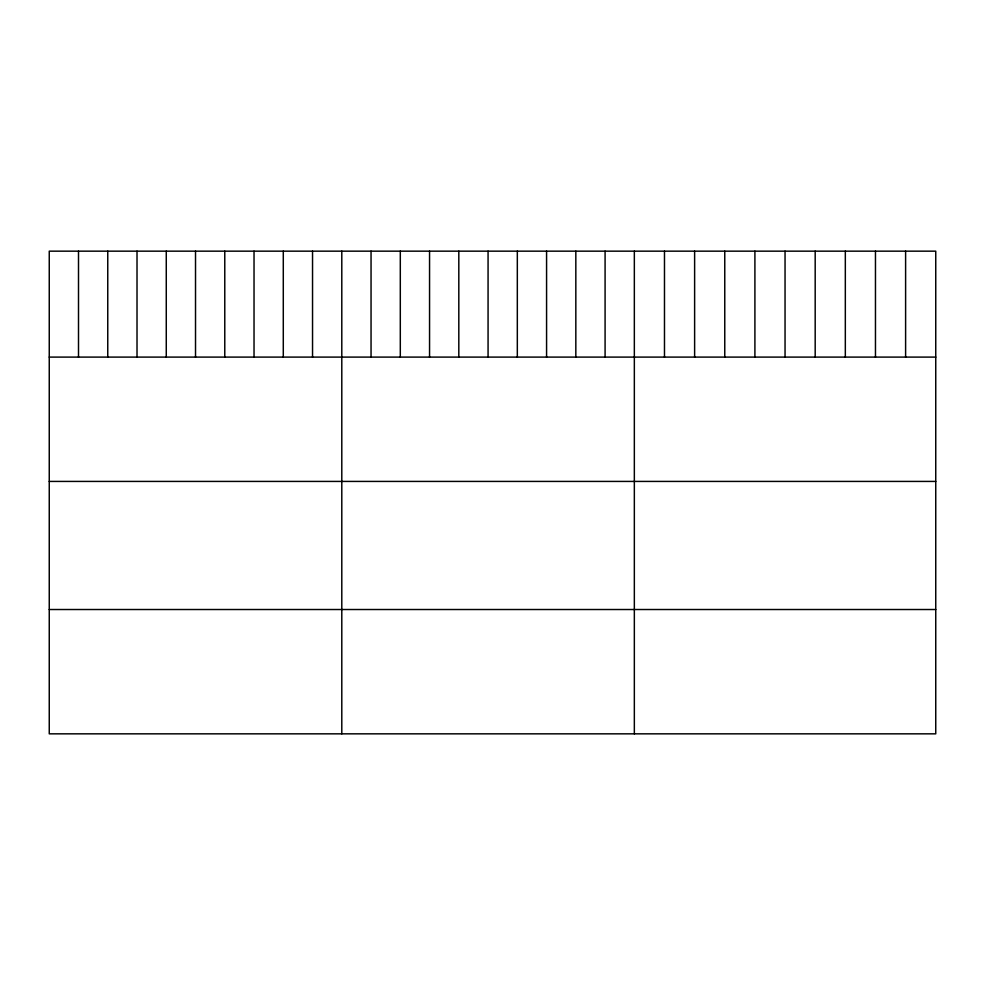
<?xml version="1.0" encoding="UTF-8"?>
<svg xmlns="http://www.w3.org/2000/svg" width="985" height="985" viewBox="0 0 985 985"><rect width="100%" height="100%" fill="white"/><g stroke="black" fill="none" stroke-linecap="round" stroke-linejoin="round"><path stroke-width="1.48" d="M935.75 357.099L935.75 733.837L49.25 733.837L49.25 251.163L935.75 251.163L935.75 357.099L49.25 357.099M49.25 481.419L935.75 481.419M49.25 609.518L935.75 609.518M905.609 251.163L905.609 357.099M875.468 251.163L875.468 357.099M845.327 251.163L845.327 357.099M815.186 251.163L815.186 357.099M785.045 251.163L785.045 357.099M754.904 251.163L754.904 357.099M724.763 251.163L724.763 357.099M694.622 251.163L694.622 357.099M664.481 251.163L664.481 357.099M634.34 251.163L634.34 733.837M605.086 251.163L605.086 357.099M575.831 251.163L575.831 357.099M546.577 251.163L546.577 357.099M517.322 251.163L517.322 357.099M488.067 251.163L488.067 357.099M458.813 251.163L458.813 357.099M429.558 251.163L429.558 357.099M400.304 251.163L400.304 357.099M371.05 251.163L371.05 357.099M341.795 251.163L341.795 733.837M312.541 251.163L312.541 357.099M283.286 251.163L283.286 357.099M254.031 251.163L254.031 357.099M224.777 251.163L224.777 357.099M195.523 251.163L195.523 357.099M166.268 251.163L166.268 357.099M137.013 251.163L137.013 357.099M107.759 251.163L107.759 357.099M78.504 251.163L78.504 357.099"/></g></svg>
